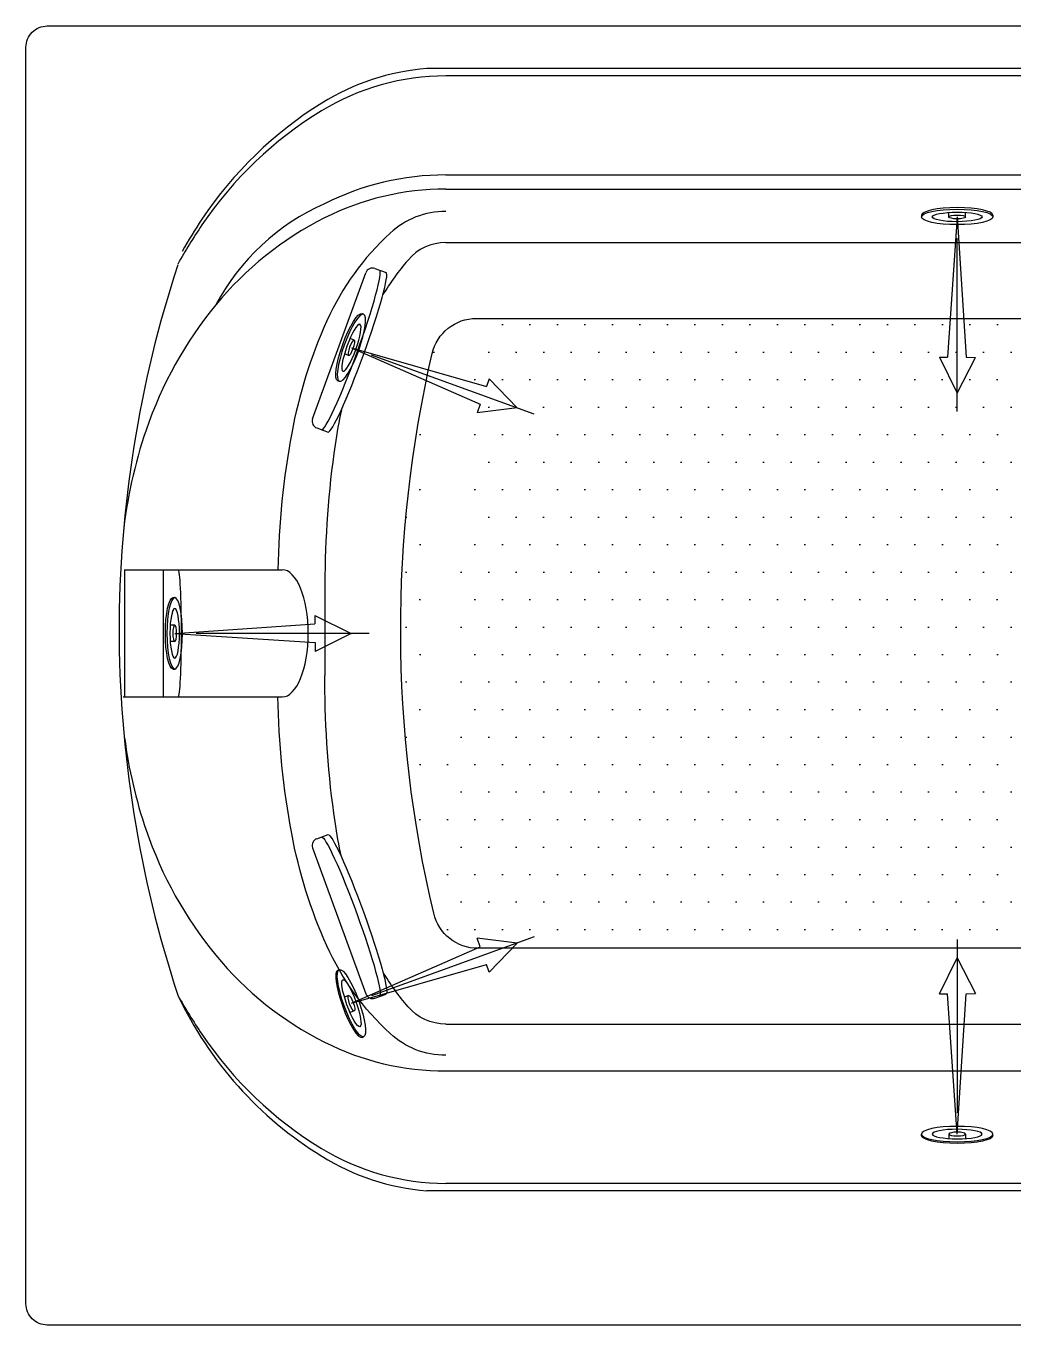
# Model space of a CAD drawing. Header units: millimetres. Extents: x -1247.8 to -1246, y 2239.52 to 2240.4.
# Drawn here: x -1247.804 to -1247.234, y 2239.655 to 2240.405 of the extents above; entities that cross this region are included whole.
import ezdxf

# ---------------------------------------------------------------- set-up
doc = ezdxf.new("R2010")
doc.units = ezdxf.units.MM
doc.linetypes.add('CENTER', pattern=[2, 1.25, -0.25, 0.25, -0.25])
for name, color, linetype in [('CONTOR04', 7, 'Continuous'), ('dim1', 1, 'Continuous'), ('jacuzzi', 1, 'Continuous'), ('LCENTR02', 1, 'CENTER'), ('LCOTA02', 1, 'Continuous')]:
    doc.layers.add(name, color=color, linetype=linetype)

# ---------------------------------------------------------------- blocks, each defined once
blk = doc.blocks.new('A$C302A24D9')
at = {"layer": 'jacuzzi'}
for p, q in [((0, 1.229), (0, 1.017)), ((1.813, 1.017), (1.813, 1.61)), ((2.901, 1.017), (2.901, 1.61)), ((4.714, 1.229), (4.714, 1.017))]:
    blk.add_line(p, q, dxfattribs=at)
at = {"layer": 'jacuzzi', "extrusion": (0, 0, -1)}
for centre, major_axis, ratio, start_param, end_param in [((2.357, 1.229), (2.357, 0), 0.431953, 3.141593, 6.283185), ((2.357, 1.017), (2.357, 0), 0.431953, 3.141593, 9.424778), ((2.357, 1.017), (1.646, 0), 0.381644, 3.141593, 9.424778), ((2.357, 1.017), (0.544, 0), 0.461888, 1.570796326794896, 7.853981633974482)]:
    blk.add_ellipse(centre, major_axis=major_axis, ratio=ratio, start_param=start_param, end_param=end_param, dxfattribs=at)
blk = doc.blocks.new('BMG')
at = {"layer": 'LCENTR02'}
blk.add_line((0, -12.843), (0, 1.554), dxfattribs=at)
at = {"layer": 'LCOTA02'}
for p, q in [((0, 0), (-0.592, -9.266)), ((0, 0), (0.636, -9.258)), ((-0.592, -9.266), (-1.202, -9.27)), ((0.004, -11.642), (-1.202, -9.27)), ((1.178, -9.254), (0.004, -11.642)), ((1.178, -9.254), (0.636, -9.258))]:
    blk.add_line(p, q, dxfattribs=at)
at = {"layer": 'CONTOR04', "yscale": 0.5}
blk.add_blockref('A$C302A24D9', (-2.357, -0.508), dxfattribs=at)

msp = doc.modelspace()

# ---------------------------------------------------------------- hatches: boundary and pattern name
at = {"layer": 'dim1'}
h = msp.add_hatch(dxfattribs=at)
h.set_pattern_fill('DOTS', color=256, scale=0.01, style=0)
edge = h.paths.add_edge_path()
edge.add_arc((-1246.78244, 2239.89849), 0.02625, 270, 341.80385, ccw=False)
edge.add_line((-1246.78244, 2239.87224), (-1247.54307, 2239.87224))
edge.add_arc((-1247.54307, 2239.89849), 0.02625, 193.31494, 270, ccw=False)
edge.add_arc((-1246.87776, 2240.05595), 0.70995, 167.00421, 193.31494, ccw=False)
edge.add_arc((-1247.54394, 2240.2097), 0.02625, 90, 167.00421, ccw=False)
edge.add_line((-1247.54394, 2240.23595), (-1246.26419, 2240.23595))
edge.add_arc((-1246.26419, 2240.2097), 0.02625, 12.99579, 90, ccw=False)
edge.add_arc((-1246.93037, 2240.05595), 0.70995, -13.31494, 12.99579, ccw=False)
edge.add_arc((-1246.26505, 2239.89849), 0.02625, 270, 346.68506, ccw=False)
edge.add_line((-1246.26505, 2239.87224), (-1246.64944, 2239.87224))
edge.add_arc((-1246.64944, 2239.89849), 0.02625, 198.19615, 270, ccw=False)
edge.add_arc((-1246.71594, 2239.87663), 0.04375, 18.19615, 161.80385)

# ---------------------------------------------------------------- linework, layer by layer
at = {"layer": 'jacuzzi'}
for p, q in [((-1247.0888, 2240.38023), (-1247.57261, 2240.38023)), ((-1247.0888, 2240.37593), (-1247.56166, 2240.37593)), ((-1247.56166, 2240.31877), (-1246.24646, 2240.31877)), ((-1247.56166, 2240.3106), (-1247.0888, 2240.3106)), ((-1247.56166, 2240.2797), (-1246.24646, 2240.2797)), ((-1247.63858, 2240.17789), (-1247.60785, 2240.26231)), ((-1247.60262, 2240.26475), (-1247.59614, 2240.26239)), ((-1247.63614, 2240.17266), (-1247.62966, 2240.1703)), ((-1247.7473, 2240.09085), (-1247.65616, 2240.09085)), ((-1247.74714, 2240.09085), (-1247.74714, 2240.01735)), ((-1247.72494, 2240.09085), (-1247.72494, 2240.01735)), ((-1247.63145, 2240.08214), (-1247.63145, 2240.02976)), ((-1247.63145, 2240.02605), (-1247.63145, 2240.02976)), ((-1247.74789, 2240.01735), (-1247.65616, 2240.01735)), ((-1247.63614, 2239.93554), (-1247.62966, 2239.9379)), ((-1247.63858, 2239.93031), (-1247.60785, 2239.84589)), ((-1247.60262, 2239.84345), (-1247.59614, 2239.84581)), ((-1247.56166, 2239.82849), (-1246.78084, 2239.82849)), ((-1247.56166, 2239.80142), (-1247.0674, 2239.80142)), ((-1246.79284, 2239.73655), (-1247.56166, 2239.73655)), ((-1246.64468, 2239.73226), (-1247.57261, 2239.73226))]:
    msp.add_line(p, q, dxfattribs=at)
at = {"layer": 'jacuzzi', "color": 3}
msp.add_lwpolyline([(-1246.00406, 2239.66701, -0.414214), (-1246.01631, 2239.65476), (-1247.79181, 2239.65476, -0.414214), (-1247.80406, 2239.66701), (-1247.80406, 2240.39251, -0.414214), (-1247.79181, 2240.40476), (-1246.01631, 2240.40476, -0.414214), (-1246.00406, 2240.39251)], format="xyb", close=True, dxfattribs=at)
at = {"layer": 'jacuzzi'}
for points in [[(-1247.56166, 2240.29773, 0.188149), (-1247.59376, 2240.2852, 0.101334), (-1247.63028, 2240.23458, 0.059725), (-1247.6506, 2240.1697, 0.041549), (-1247.65862, 2240.09085)], [(-1247.56166, 2240.2797, 0.219593), (-1247.58346, 2240.26964, 0.041078), (-1247.59797, 2240.24949)], [(-1247.62194, 2240.18314, 0.016396), (-1247.62557, 2240.16297, 0.03634), (-1247.63145, 2240.08214)], [(-1247.62194, 2239.92505, -0.016396), (-1247.62557, 2239.94523, -0.03634), (-1247.63145, 2240.02605)], [(-1247.56166, 2239.81047, -0.188149), (-1247.59376, 2239.82299, -0.101334), (-1247.63028, 2239.87361, -0.059725), (-1247.6506, 2239.93849, -0.041549), (-1247.65862, 2240.01735)], [(-1247.56166, 2239.82849, -0.219593), (-1247.58346, 2239.83855, -0.041078), (-1247.59797, 2239.8587)]]:
    msp.add_lwpolyline(points, format="xyb", dxfattribs=at)
msp.add_lwpolyline([(-1246.75751, 2239.8903, -0.323974), (-1246.78244, 2239.87224), (-1247.54307, 2239.87224, -0.347675), (-1247.56862, 2239.89245, -0.115309), (-1247.56952, 2240.2156, -0.349236), (-1247.54394, 2240.23595), (-1246.26419, 2240.23595, -0.349236), (-1246.23861, 2240.2156, -0.115309), (-1246.23951, 2239.89245, -0.347675), (-1246.26505, 2239.87224), (-1246.64944, 2239.87224, -0.323974), (-1246.67438, 2239.8903, 0.72393)], format="xyb", close=True, dxfattribs=at)
for centre, radius, start, end in [((-1247.56166, 2240.24503), 0.13564, 94.62725, 121.84054), ((-1247.56166, 2240.23831), 0.13762, 90, 121.43155), ((-1247.5132, 2240.167), 0.22749, 121.84054, 146.29656), ((-1247.51591, 2240.16345), 0.22536, 121.43155, 145.87249), ((-1247.56166, 2240.1633), 0.15547, 90, 116.73898), ((-1247.56166, 2240.15513), 0.15547, 90, 116.73898), ((-1247.57858, 2240.18208), 0.13126, 113.82874, 152.00466), ((-1247.44342, 2240.11432), 0.31293, 145.87249, 150.74404), ((-1247.43634, 2240.11573), 0.31988, 146.29656, 150.21449), ((-1247.54391, 2240.11989), 0.19493, 116.73898, 140.57371), ((-1247.06933, 2240.05458), 0.681, 161.84032, 180), ((-1247.60401, 2240.26091), 0.00408, 70, 160), ((-1247.5161, 2240.09703), 0.23093, 140.57371, 161.19335), ((-1247.63474, 2240.17649), 0.00408, 160, 250), ((-1247.4724, 2240.08214), 0.2771, 161.19335, 174.0453), ((-1247.06933, 2240.05744), 0.681, 180, 198.15968), ((-1247.4724, 2240.02988), 0.2771, 187.47712, 198.80665), ((-1247.5161, 2240.01499), 0.23093, 198.80665, 219.42629), ((-1247.63474, 2239.9317), 0.00408, 110, 200), ((-1247.54391, 2239.99213), 0.19493, 219.42629, 243.26102), ((-1247.51877, 2239.93835), 0.2185, 205.23581, 238.41221), ((-1247.44342, 2239.99817), 0.31293, 209.26347, 214.12751), ((-1247.60401, 2239.84729), 0.00408, 200, 290), ((-1247.51591, 2239.94903), 0.22536, 214.12751, 238.56845), ((-1247.56166, 2239.95689), 0.15547, 243.26102, 270), ((-1247.56166, 2239.87418), 0.13762, 238.56845, 270), ((-1247.56166, 2239.86746), 0.13564, 238.15946, 265.37275)]:
    msp.add_arc(centre, radius, start, end, dxfattribs=at)
for centre, major_axis, ratio in [((-1247.61665, 2240.21771), (0.01676, 0.04604), 0.081634), ((-1247.6129, 2240.21634), (0.01676, 0.04604), 0.081634), ((-1247.71612, 2240.0541), (0, 0.03675), 0.049428), ((-1247.65616, 2240.0541), (0, 0.03675), 0.411322)]:
    msp.add_ellipse(centre, major_axis=major_axis, ratio=ratio, start_param=3.141593, end_param=6.283185, dxfattribs=at)
at = {"layer": 'jacuzzi', "extrusion": (0, 0, -1)}
for centre in [(-1247.61665, 2239.89048), (-1247.6129, 2239.89185)]:
    msp.add_ellipse(centre, major_axis=(0.01676, -0.04604), ratio=0.081634, start_param=3.141593, end_param=6.283185, dxfattribs=at)

# ---------------------------------------------------------------- block references
at = {"layer": 'jacuzzi', "yscale": 0.008744157023139087, "zscale": 0.008744157023021728}
for p, xscale, rotation in [((-1247.26635, 2240.2945), -0.008744157022985907, 0.0194465556614988), ((-1247.61613, 2240.21898), 0.008744157022985907, 70.06542589411727), ((-1247.71818, 2240.0541), 0.008744157022985907, 89.98055344433855), ((-1247.61613, 2239.84054), -0.008744157022985907, 109.9345741058827), ((-1247.26635, 2239.76502), 0.008744157022985907, 179.9805534443385)]:
    msp.add_blockref('BMG', p, dxfattribs=dict(at, xscale=xscale, rotation=rotation))

doc.saveas('drawing.dxf')
